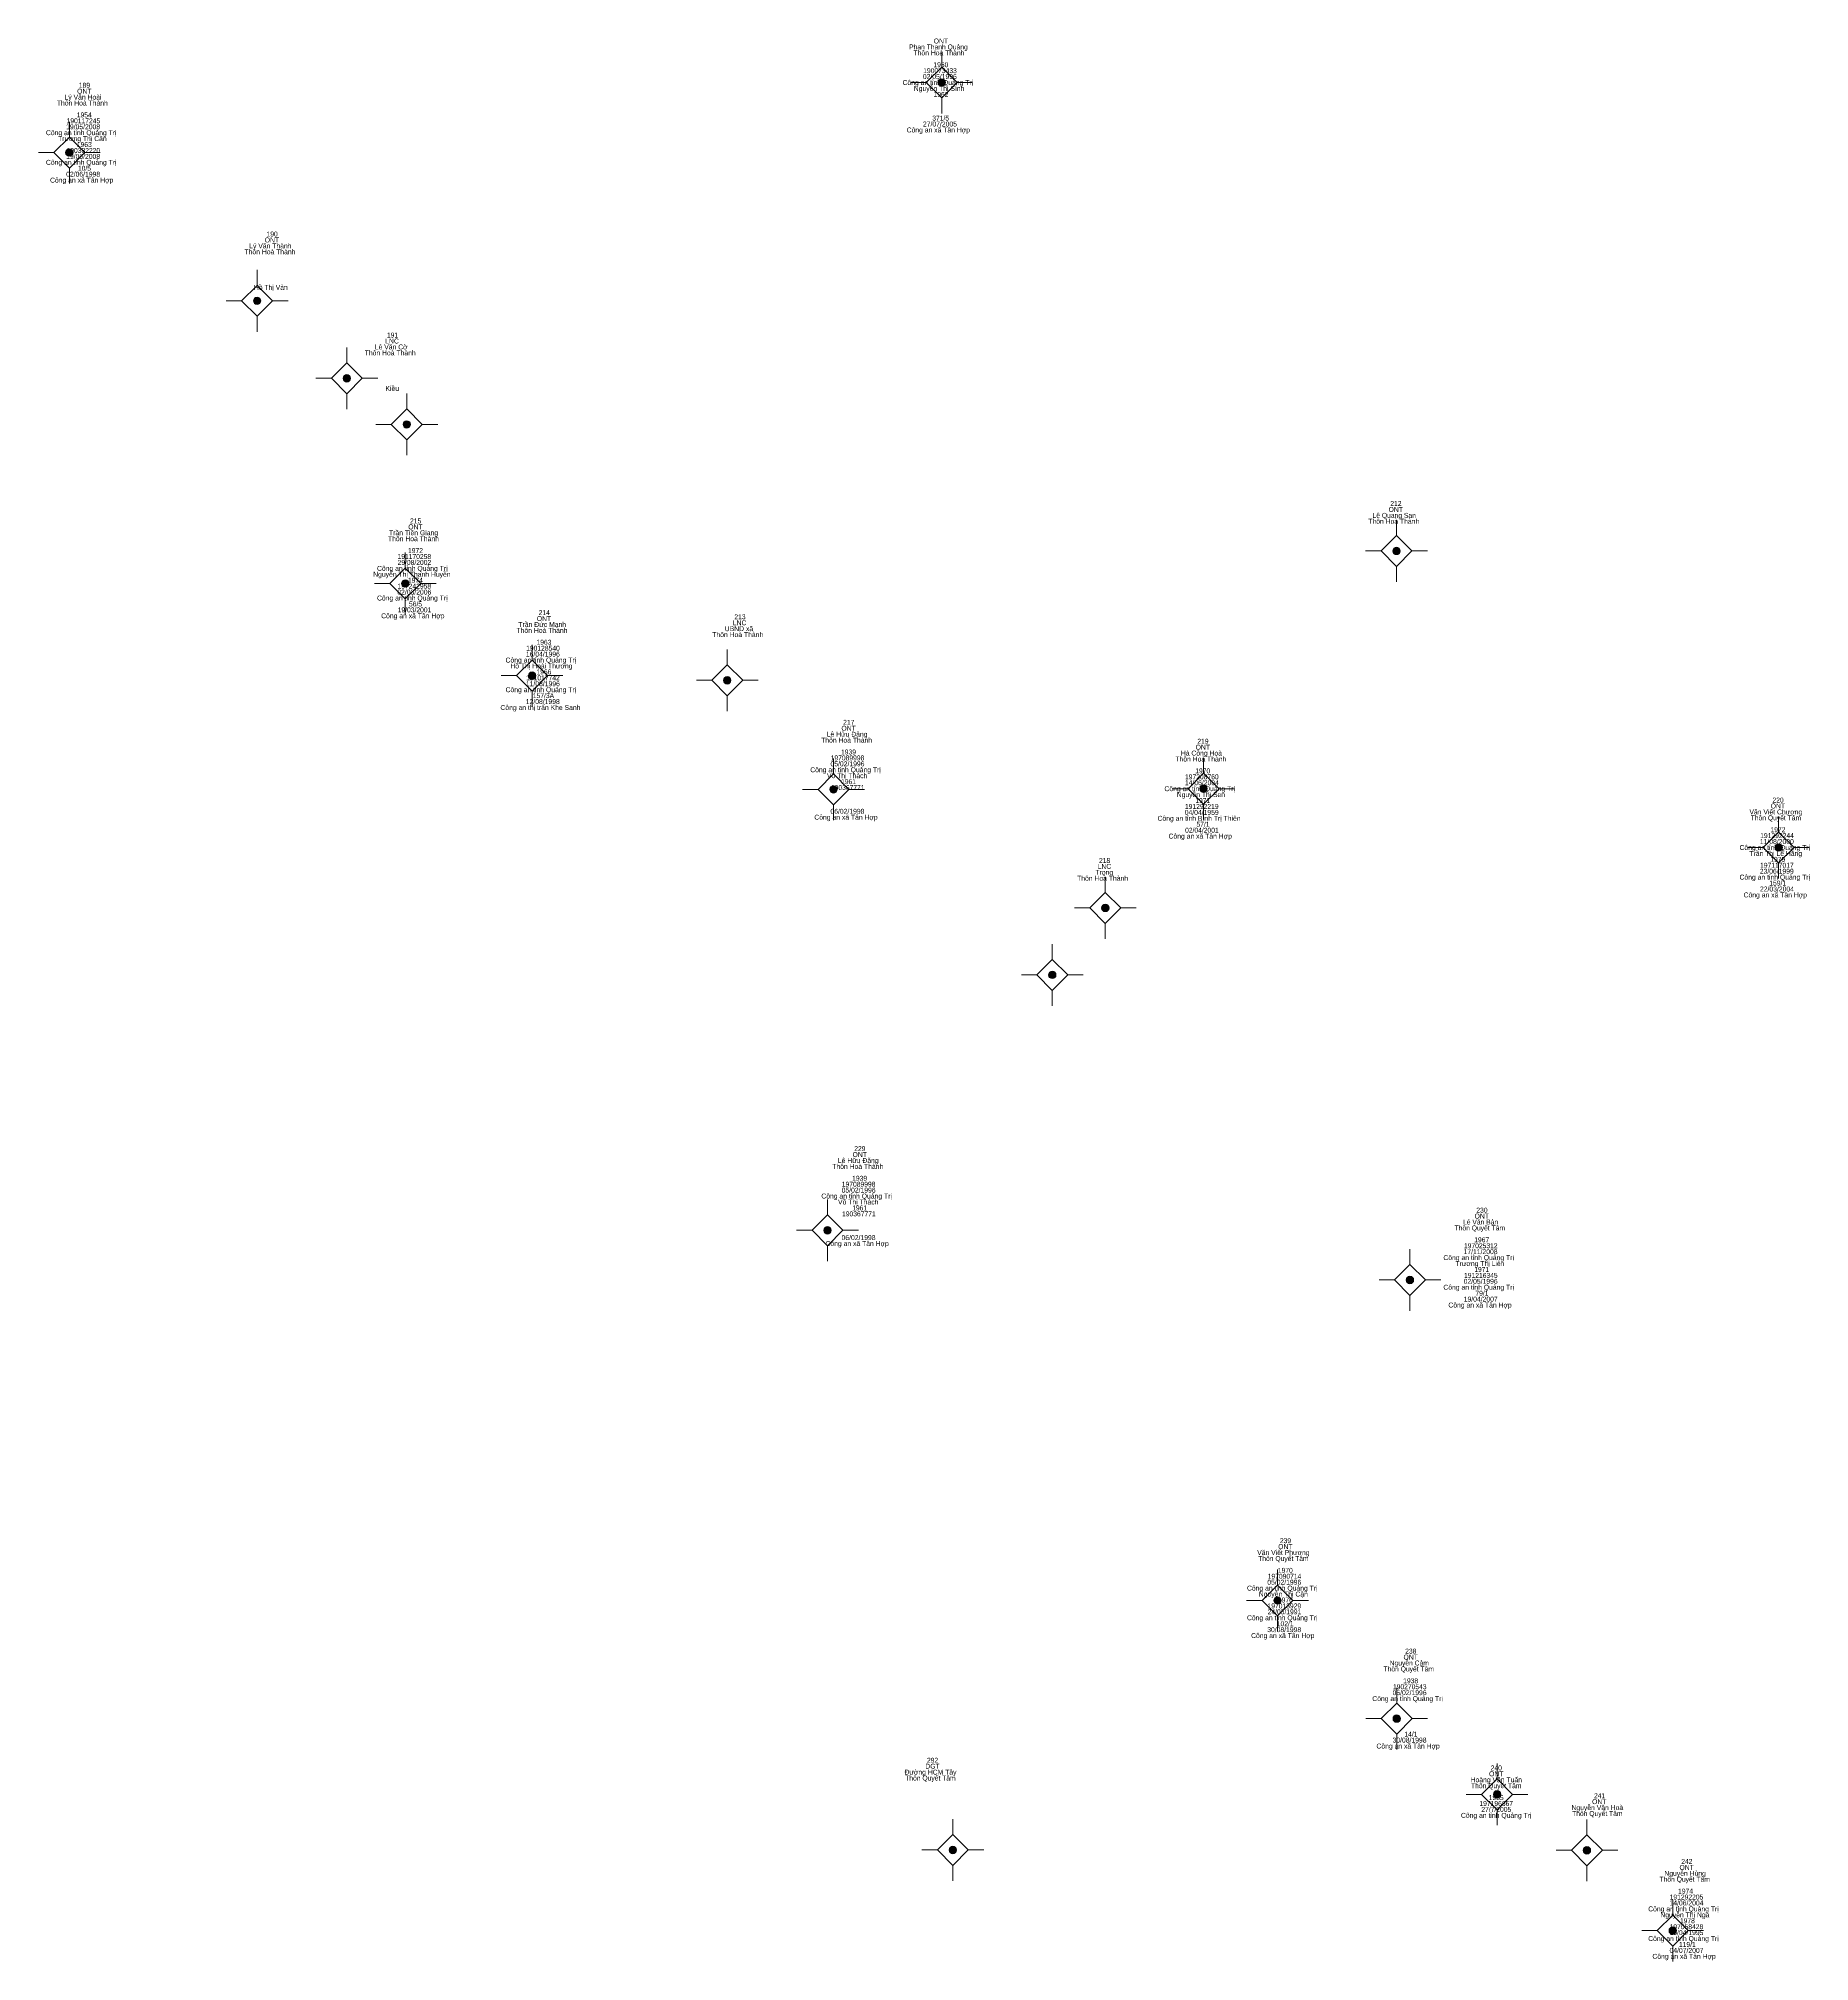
# Model space of a CAD drawing. Header units: metres. Extents: x 548344 to 551009, y 1840956 to 1844853.
# Drawn here: x 550427.2 to 550570.5, y 1841330.4 to 1841486 of the extents above; entities that cross this region are included whole.
import ezdxf
from ezdxf.enums import TextEntityAlignment as Align

# ---------------------------------------------------------------- set-up
doc = ezdxf.new("R2010")
doc.units = ezdxf.units.M
doc.header["$LTSCALE"] = 0.16
doc.layers.add('11', color=7, linetype='Continuous', lineweight=13)
doc.layers.add('15', color=7, linetype='Continuous')

msp = doc.modelspace()

# ---------------------------------------------------------------- hatches: boundary and pattern name
at = {"layer": '11'}
for points in [[(550500.5595, 1841482.46, 1), (550499.9595, 1841482.46, 1)], [(550429.9795, 1841476.79, 1), (550429.3795, 1841476.79, 1)], [(550445.1695, 1841464.79, 1), (550444.5695, 1841464.79, 1)], [(550452.4295, 1841458.52, 1), (550451.8295, 1841458.52, 1)], [(550457.2795, 1841454.79, 1), (550456.6795, 1841454.79, 1)], [(550537.3595, 1841444.55, 1), (550536.7595, 1841444.55, 1)], [(550457.1595, 1841441.92, 1), (550456.5595, 1841441.92, 1)], [(550467.4195, 1841434.46, 1), (550466.8195, 1841434.46, 1)], [(550483.2095, 1841434.08, 1), (550482.6095, 1841434.08, 1)], [(550521.7495, 1841425.31, 1), (550521.1495, 1841425.31, 1)], [(550491.8095, 1841425.25, 1), (550491.2095, 1841425.25, 1)], [(550568.2795, 1841420.55, 1), (550567.6795, 1841420.55, 1)], [(550513.7995, 1841415.66, 1), (550513.1995, 1841415.66, 1)], [(550509.5095, 1841410.24, 1), (550508.9095, 1841410.24, 1)], [(550491.3195, 1841389.57, 1), (550490.7195, 1841389.57, 1)], [(550538.4495, 1841385.55, 1), (550537.8495, 1841385.55, 1)], [(550527.7295, 1841359.61, 1), (550527.1295, 1841359.61, 1)], [(550537.3795, 1841350.05, 1), (550536.7795, 1841350.05, 1)], [(550545.4995, 1841343.92, 1), (550544.8995, 1841343.92, 1)], [(550501.4595, 1841339.42, 1), (550500.8595, 1841339.42, 1)], [(550552.7695, 1841339.39, 1), (550552.1695, 1841339.39, 1)], [(550559.7095, 1841332.89, 1), (550559.1095, 1841332.89, 1)]]:
    msp.add_hatch(color=256, dxfattribs=at).paths.add_polyline_path(points)

# ---------------------------------------------------------------- linework, layer by layer
for p, q in [((550500.26, 1841484.96), (550500.26, 1841483.71)), ((550499.01, 1841482.46), (550497.76, 1841482.46)), ((550502.76, 1841482.46), (550501.51, 1841482.46)), ((550500.26, 1841481.21), (550500.26, 1841479.96)), ((550429.68, 1841479.29), (550429.68, 1841478.04)), ((550428.43, 1841476.79), (550427.18, 1841476.79)), ((550429.68, 1841475.54), (550429.68, 1841474.29)), ((550432.18, 1841476.79), (550430.93, 1841476.79)), ((550444.87, 1841467.29), (550444.87, 1841466.04)), ((550443.62, 1841464.79), (550442.37, 1841464.79)), ((550447.37, 1841464.79), (550446.12, 1841464.79)), ((550444.87, 1841463.54), (550444.87, 1841462.29)), ((550452.13, 1841461.02), (550452.13, 1841459.77)), ((550450.88, 1841458.52), (550449.63, 1841458.52)), ((550454.63, 1841458.52), (550453.38, 1841458.52)), ((550452.13, 1841457.27), (550452.13, 1841456.02)), ((550456.98, 1841457.29), (550456.98, 1841456.04)), ((550455.73, 1841454.79), (550454.48, 1841454.79)), ((550459.48, 1841454.79), (550458.23, 1841454.79)), ((550456.98, 1841453.54), (550456.98, 1841452.29)), ((550537.06, 1841447.05), (550537.06, 1841445.8)), ((550456.86, 1841444.42), (550456.86, 1841443.17)), ((550535.81, 1841444.55), (550534.56, 1841444.55)), ((550539.56, 1841444.55), (550538.31, 1841444.55)), ((550537.06, 1841443.3), (550537.06, 1841442.05)), ((550455.61, 1841441.92), (550454.36, 1841441.92)), ((550459.36, 1841441.92), (550458.11, 1841441.92)), ((550456.86, 1841440.67), (550456.86, 1841439.42)), ((550467.12, 1841436.96), (550467.12, 1841435.71)), ((550482.91, 1841436.58), (550482.91, 1841435.33)), ((550465.87, 1841434.46), (550464.62, 1841434.46)), ((550469.62, 1841434.46), (550468.37, 1841434.46)), ((550481.66, 1841434.08), (550480.41, 1841434.08)), ((550485.41, 1841434.08), (550484.16, 1841434.08)), ((550467.12, 1841433.21), (550467.12, 1841431.96)), ((550482.91, 1841432.83), (550482.91, 1841431.58)), ((550491.51, 1841427.75), (550491.51, 1841426.5)), ((550521.45, 1841427.81), (550521.45, 1841426.56)), ((550490.26, 1841425.25), (550489.01, 1841425.25)), ((550494.01, 1841425.25), (550492.76, 1841425.25)), ((550520.2, 1841425.31), (550518.95, 1841425.31)), ((550521.45, 1841424.06), (550521.45, 1841422.81)), ((550523.95, 1841425.31), (550522.7, 1841425.31)), ((550491.51, 1841424), (550491.51, 1841422.75)), ((550567.98, 1841423.05), (550567.98, 1841421.8)), ((550566.73, 1841420.55), (550565.48, 1841420.55)), ((550570.48, 1841420.55), (550569.23, 1841420.55)), ((550513.5, 1841418.16), (550513.5, 1841416.91)), ((550567.98, 1841419.3), (550567.98, 1841418.05)), ((550512.25, 1841415.66), (550511, 1841415.66)), ((550516, 1841415.66), (550514.75, 1841415.66)), ((550513.5, 1841414.41), (550513.5, 1841413.16)), ((550509.21, 1841412.74), (550509.21, 1841411.49)), ((550507.96, 1841410.24), (550506.71, 1841410.24)), ((550511.71, 1841410.24), (550510.46, 1841410.24)), ((550509.21, 1841408.99), (550509.21, 1841407.74)), ((550491.02, 1841392.07), (550491.02, 1841390.82)), ((550489.77, 1841389.57), (550488.52, 1841389.57)), ((550491.02, 1841388.32), (550491.02, 1841387.07)), ((550493.52, 1841389.57), (550492.27, 1841389.57)), ((550538.15, 1841388.05), (550538.15, 1841386.8)), ((550536.9, 1841385.55), (550535.65, 1841385.55)), ((550540.65, 1841385.55), (550539.4, 1841385.55)), ((550538.15, 1841384.3), (550538.15, 1841383.05)), ((550527.43, 1841362.11), (550527.43, 1841360.86)), ((550526.18, 1841359.61), (550524.93, 1841359.61)), ((550529.93, 1841359.61), (550528.68, 1841359.61)), ((550527.43, 1841358.36), (550527.43, 1841357.11)), ((550537.08, 1841352.55), (550537.08, 1841351.3)), ((550535.83, 1841350.05), (550534.58, 1841350.05)), ((550539.58, 1841350.05), (550538.33, 1841350.05)), ((550537.08, 1841348.8), (550537.08, 1841347.55)), ((550545.2, 1841346.42), (550545.2, 1841345.17)), ((550543.95, 1841343.92), (550542.7, 1841343.92)), ((550547.7, 1841343.92), (550546.45, 1841343.92)), ((550501.16, 1841341.92), (550501.16, 1841340.67)), ((550545.2, 1841342.67), (550545.2, 1841341.42)), ((550552.47, 1841341.89), (550552.47, 1841340.64)), ((550499.91, 1841339.42), (550498.66, 1841339.42)), ((550503.66, 1841339.42), (550502.41, 1841339.42)), ((550551.22, 1841339.39), (550549.97, 1841339.39)), ((550554.97, 1841339.39), (550553.72, 1841339.39)), ((550501.16, 1841338.17), (550501.16, 1841336.92)), ((550552.47, 1841338.14), (550552.47, 1841336.89)), ((550559.41, 1841335.39), (550559.41, 1841334.14)), ((550558.16, 1841332.89), (550556.91, 1841332.89)), ((550561.91, 1841332.89), (550560.66, 1841332.89)), ((550559.41, 1841331.64), (550559.41, 1841330.39))]:
    msp.add_line(p, q, dxfattribs=at)
for points in [[(550500.26, 1841483.71), (550499.01, 1841482.46), (550500.26, 1841481.21), (550501.51, 1841482.46)], [(550429.68, 1841478.04), (550428.43, 1841476.79), (550429.68, 1841475.54), (550430.93, 1841476.79)], [(550444.87, 1841466.04), (550443.62, 1841464.79), (550444.87, 1841463.54), (550446.12, 1841464.79)], [(550452.13, 1841459.77), (550450.88, 1841458.52), (550452.13, 1841457.27), (550453.38, 1841458.52)], [(550456.98, 1841456.04), (550455.73, 1841454.79), (550456.98, 1841453.54), (550458.23, 1841454.79)], [(550537.06, 1841445.8), (550535.81, 1841444.55), (550537.06, 1841443.3), (550538.31, 1841444.55)], [(550456.86, 1841443.17), (550455.61, 1841441.92), (550456.86, 1841440.67), (550458.11, 1841441.92)], [(550467.12, 1841435.71), (550465.87, 1841434.46), (550467.12, 1841433.21), (550468.37, 1841434.46)], [(550482.91, 1841435.33), (550481.66, 1841434.08), (550482.91, 1841432.83), (550484.16, 1841434.08)], [(550491.51, 1841426.5), (550490.26, 1841425.25), (550491.51, 1841424), (550492.76, 1841425.25)], [(550521.45, 1841426.56), (550520.2, 1841425.31), (550521.45, 1841424.06), (550522.7, 1841425.31)], [(550567.98, 1841421.8), (550566.73, 1841420.55), (550567.98, 1841419.3), (550569.23, 1841420.55)], [(550513.5, 1841416.91), (550512.25, 1841415.66), (550513.5, 1841414.41), (550514.75, 1841415.66)], [(550509.21, 1841411.49), (550507.96, 1841410.24), (550509.21, 1841408.99), (550510.46, 1841410.24)], [(550491.02, 1841390.82), (550489.77, 1841389.57), (550491.02, 1841388.32), (550492.27, 1841389.57)], [(550538.15, 1841386.8), (550536.9, 1841385.55), (550538.15, 1841384.3), (550539.4, 1841385.55)], [(550527.43, 1841360.86), (550526.18, 1841359.61), (550527.43, 1841358.36), (550528.68, 1841359.61)], [(550537.08, 1841351.3), (550535.83, 1841350.05), (550537.08, 1841348.8), (550538.33, 1841350.05)], [(550545.2, 1841345.17), (550543.95, 1841343.92), (550545.2, 1841342.67), (550546.45, 1841343.92)], [(550501.16, 1841340.67), (550499.91, 1841339.42), (550501.16, 1841338.17), (550502.41, 1841339.42)], [(550552.47, 1841340.64), (550551.22, 1841339.39), (550552.47, 1841338.14), (550553.72, 1841339.39)], [(550559.41, 1841334.14), (550558.16, 1841332.89), (550559.41, 1841331.64), (550560.66, 1841332.89)]]:
    msp.add_lwpolyline(points, close=True, dxfattribs=at)
for centre in [(550500.2595, 1841482.46), (550429.6795, 1841476.79), (550444.8695, 1841464.79), (550452.1295, 1841458.52), (550456.9795, 1841454.79), (550537.0595, 1841444.55), (550456.8595, 1841441.92), (550467.1195, 1841434.46), (550482.9095, 1841434.08), (550521.4495, 1841425.31), (550491.5095, 1841425.25), (550567.9795, 1841420.55), (550513.4995, 1841415.66), (550509.2095, 1841410.24), (550491.0195, 1841389.57), (550538.1495, 1841385.55), (550527.4295, 1841359.61), (550537.0795, 1841350.05), (550545.1995, 1841343.92), (550501.1595, 1841339.42), (550552.4695, 1841339.39), (550559.4095, 1841332.89)]:
    msp.add_circle(centre, 0.3, dxfattribs=at)

# ---------------------------------------------------------------- texts
at = {"layer": '15'}
for s, width, p in [('Phan Thanh Quảng', 0.85, (550500, 1841485.14)), ('Thôn Hoà Thành', 0.9, (550500.04, 1841484.66)), ('ONT', 0.95, (550500.2, 1841485.62)), ('02/05/1996', 0.9, (550500.11, 1841482.74)), ('190073433', 0.85, (550500.125, 1841483.22)), ('1960', 0.85, (550500.195, 1841483.7)), ('ONT', 0.95, (550430.89, 1841481.56)), ('189', 0.85, (550430.9, 1841482.04)), ('Công an tỉnh Quảng Trị', 0.9, (550499.95, 1841482.26)), ('Nguyễn Thị Sính', 0.9, (550500.05, 1841481.78)), ('1962', 0.85, (550500.205, 1841481.3)), ('Thôn Hoà Thành', 0.9, (550430.73, 1841480.6)), ('Lý Văn Hoài', 0.9, (550430.785, 1841481.08)), ('1954', 0.85, (550430.885, 1841479.64)), ('Công an tỉnh Quảng Trị', 0.9, (550430.64, 1841478.2)), ('19/05/2008', 0.9, (550430.795, 1841478.68)), ('190117245', 0.85, (550430.815, 1841479.16)), ('Công an xã Tân Hợp', 0.9, (550499.99, 1841478.42)), ('27/07/2005', 0.9, (550500.12, 1841478.9)), ('371/5', 0.85, (550500.18, 1841479.38)), ('Trương Thị Cần', 0.9, (550430.735, 1841477.72)), ('190382220', 0.85, (550430.81, 1841476.76)), ('1963', 0.85, (550430.89, 1841477.24)), ('Công an tỉnh Quảng Trị', 0.9, (550430.64, 1841475.8)), ('19/05/2008', 0.9, (550430.795, 1841476.28)), ('10/5', 0.85, (550430.9, 1841475.32)), ('Công an xã Tân Hợp', 0.9, (550430.68, 1841474.36)), ('02/06/1998', 0.9, (550430.795, 1841474.84)), ('Lý Văn Thành', 0.9, (550445.945, 1841469.04)), ('ONT', 0.95, (550446.07, 1841469.52)), ('190', 0.85, (550446.085, 1841470)), ('Thôn Hoà Thành', 0.9, (550445.91, 1841468.56)), ('Hồ Thị Vản', 0.9, (550445.98, 1841465.68)), ('LNC', 0.95, (550455.79, 1841461.34)), ('191', 0.8, (550455.825, 1841461.82)), ('Thôn Hoà Thành', 0.9, (550455.64, 1841460.38)), ('Lê Văn Cờ', 0.9, (550455.72, 1841460.86)), ('Kiều', 0.9, (550455.805, 1841457.5)), ('Lê Quang San', 0.85, (550536.875, 1841447.23)), ('ONT', 0.95, (550537, 1841447.71)), ('212', 0.85, (550537.015, 1841448.19)), ('Trần Tiền Giang', 0.9, (550457.53, 1841445.82)), ('ONT', 0.95, (550457.68, 1841446.3)), ('215', 0.85, (550457.7, 1841446.78)), ('Thôn Hoà Thành', 0.9, (550536.84, 1841446.75)), ('Thôn Hoà Thành', 0.9, (550457.52, 1841445.34)), ('191170258', 0.85, (550457.59, 1841443.9)), ('1972', 0.85, (550457.685, 1841444.38)), ('Nguyễn Thị Thanh Huyền', 0.9, (550457.395, 1841442.46)), ('Công an tỉnh Quảng Trị', 0.9, (550457.43, 1841442.94)), ('29/08/2002', 0.85, (550457.595, 1841443.42)), ('02/03/2006', 0.9, (550457.59, 1841441.02)), ('197242958', 0.85, (550457.59, 1841441.5)), ('1974', 0.85, (550457.675, 1841441.98)), ('Công an tỉnh Quảng Trị', 0.9, (550457.43, 1841440.54)), ('19/03/2001', 0.85, (550457.605, 1841439.58)), ('56/5', 0.85, (550457.69, 1841440.06)), ('214', 0.85, (550468.105, 1841439.36)), ('Công an xã Tân Hợp', 0.9, (550457.47, 1841439.1)), ('Thôn Hoà Thành', 0.9, (550467.92, 1841437.92)), ('Trần Đức Mạnh', 0.95, (550467.94, 1841438.4)), ('ONT', 0.95, (550468.08, 1841438.88)), ('Thôn Hoà Thành', 0.9, (550483.76, 1841437.58)), ('UBND xã', 0.95, (550483.855, 1841438.06)), ('LNC', 0.95, (550483.91, 1841438.54)), ('213', 0.85, (550483.94, 1841439.02)), ('190128540', 0.85, (550468, 1841436.48)), ('1963', 0.85, (550468.08, 1841436.96)), ('Công an tỉnh Quảng Trị', 0.9, (550467.83, 1841435.52)), ('Hồ Thị Hoài Thương', 0.9, (550467.875, 1841435.04)), ('16/04/1996', 0.9, (550467.99, 1841436)), ('1966', 0.85, (550468.08, 1841434.56)), ('Công an tỉnh Quảng Trị', 0.9, (550467.83, 1841433.12)), ('11/08/1996', 0.9, (550467.99, 1841433.6)), ('191017742', 0.85, (550468, 1841434.08)), ('Công an thị trấn Khe Sanh', 0.9, (550467.795, 1841431.68)), ('12/08/1998', 0.9, (550467.985, 1841432.16)), ('157/3A', 0.85, (550468.04, 1841432.64)), ('ONT', 0.95, (550492.73, 1841430)), ('217', 0.9, (550492.745, 1841430.48)), ('Thôn Hoà Thành', 0.9, (550492.57, 1841429.04)), ('Lê Hữu Đăng', 0.9, (550492.61, 1841429.52)), ('ONT', 0.95, (550521.39, 1841428.47)), ('219', 0.85, (550521.4, 1841428.95)), ('05/02/1996', 0.9, (550492.64, 1841427.12)), ('197089998', 0.85, (550492.64, 1841427.6)), ('1939', 0.85, (550492.72, 1841428.08)), ('Thôn Hoà Thành', 0.9, (550521.23, 1841427.51)), ('Hà Công Hoà', 0.9, (550521.275, 1841427.99)), ('Công an tỉnh Quảng Trị', 0.9, (550492.48, 1841426.64)), ('Võ Thị Thách', 0.9, (550492.61, 1841426.16)), ('190367771', 0.85, (550492.66, 1841425.2)), ('1961', 0.8, (550492.725, 1841425.68)), ('14/06/2004', 0.9, (550521.315, 1841425.59)), ('197208760', 0.85, (550521.31, 1841426.07)), ('1970', 0.85, (550521.385, 1841426.55)), ('Công an tỉnh Quảng Trị', 0.9, (550521.14, 1841425.11)), ('Nguyễn Thị Sen', 0.85, (550521.235, 1841424.63)), ('191292219', 0.85, (550521.305, 1841423.67)), ('1971', 0.8, (550521.385, 1841424.15)), ('ONT', 0.95, (550567.92, 1841423.71)), ('220', 0.85, (550567.935, 1841424.19)), ('Công an xã Tân Hợp', 0.9, (550492.52, 1841422.8)), ('06/02/1998', 0.9, (550492.635, 1841423.28)), ('Công an tỉnh Bình Trị Thiên', 0.9, (550521.085, 1841422.71)), ('04/04/1959', 0.9, (550521.3, 1841423.19)), ('57/1', 0.85, (550521.405, 1841422.23)), ('Văn Viết Chương', 0.9, (550567.755, 1841423.23)), ('Thôn Quyết Tâm', 0.85, (550567.76, 1841422.75)), ('Công an xã Tân Hợp', 0.9, (550521.18, 1841421.27)), ('02/04/2001', 0.85, (550521.315, 1841421.75)), ('11/08/2000', 0.9, (550567.835, 1841420.83)), ('191292244', 0.85, (550567.85, 1841421.31)), ('1972', 0.85, (550567.925, 1841421.79)), ('218', 0.85, (550513.445, 1841419.3)), ('Công an tỉnh Quảng Trị', 0.9, (550567.67, 1841420.35)), ('Trần Thị Lê Hằng', 0.9, (550567.745, 1841419.87)), ('1979', 0.85, (550567.91, 1841419.39)), ('Thôn Hoà Thành', 0.9, (550513.28, 1841417.86)), ('Trọng', 0.9, (550513.415, 1841418.34)), ('LNC', 0.95, (550513.43, 1841418.82)), ('Công an tỉnh Quảng Trị', 0.9, (550567.67, 1841417.95)), ('23/06/1999', 0.9, (550567.83, 1841418.43)), ('197117017', 0.85, (550567.84, 1841418.91)), ('159/1', 0.85, (550567.905, 1841417.47)), ('Công an xã Tân Hợp', 0.9, (550567.71, 1841416.51)), ('22/03/2004', 0.9, (550567.845, 1841416.99)), ('229', 0.85, (550493.64, 1841395.98)), ('Thôn Hoà Thành', 0.9, (550493.47, 1841394.54)), ('Lê Hữu Đăng', 0.9, (550493.51, 1841395.02)), ('ONT', 0.95, (550493.63, 1841395.5)), ('05/02/1996', 0.9, (550493.54, 1841392.62)), ('197089998', 0.85, (550493.54, 1841393.1)), ('1939', 0.85, (550493.62, 1841393.58)), ('Công an tỉnh Quảng Trị', 0.9, (550493.38, 1841392.14)), ('Võ Thị Thách', 0.9, (550493.51, 1841391.66)), ('1961', 0.8, (550493.625, 1841391.18)), ('230', 0.85, (550543.975, 1841391)), ('190367771', 0.85, (550493.56, 1841390.7)), ('Thôn Quyết Tâm', 0.85, (550543.8, 1841389.56)), ('Lê Văn Bản', 0.85, (550543.865, 1841390.04)), ('ONT', 0.95, (550543.96, 1841390.52)), ('Công an xã Tân Hợp', 0.9, (550493.42, 1841388.3)), ('06/02/1998', 0.9, (550493.535, 1841388.78)), ('197025312', 0.85, (550543.88, 1841388.12)), ('1967', 0.85, (550543.955, 1841388.6)), ('Công an tỉnh Quảng Trị', 0.9, (550543.71, 1841387.16)), ('Trương Thị Liên', 0.9, (550543.815, 1841386.68)), ('17/11/2008', 0.9, (550543.865, 1841387.64)), ('Công an tỉnh Quảng Trị', 0.9, (550543.71, 1841384.76)), ('02/05/1996', 0.9, (550543.87, 1841385.24)), ('191216345', 0.85, (550543.885, 1841385.72)), ('1971', 0.8, (550543.955, 1841386.2)), (' Công an xã Tân Hợp', 0.9, (550543.745, 1841383.32)), ('19/04/2007', 0.9, (550543.875, 1841383.8)), ('79/1', 0.85, (550543.975, 1841384.28)), ('Văn Viết Phương', 0.9, (550527.91, 1841363.29)), ('ONT', 0.95, (550528.07, 1841363.77)), ('239', 0.85, (550528.08, 1841364.25)), ('Thôn Quyết Tâm', 0.85, (550527.91, 1841362.81)), ('197090714', 0.85, (550528, 1841361.37)), ('1970', 0.85, (550528.065, 1841361.85)), ('Công an tỉnh Quảng Trị', 0.9, (550527.82, 1841360.41)), ('Nguyễn Thị Cận', 0.9, (550527.905, 1841359.93)), ('05/02/1996', 0.9, (550527.98, 1841360.89)), ('24/05/1991', 0.85, (550527.995, 1841358.49)), ('197013929', 0.85, (550527.985, 1841358.97)), ('1976', 0.85, (550528.07, 1841359.45)), ('Công an tỉnh Quảng Trị', 0.9, (550527.82, 1841358.01)), ('30/08/1998', 0.9, (550527.975, 1841357.05)), ('102/1', 0.85, (550528.055, 1841357.53)), ('Công an xã Tân Hợp', 0.9, (550527.86, 1841356.57)), ('238', 0.85, (550538.215, 1841355.31)), ('Thôn Quyết Tâm', 0.85, (550538.05, 1841353.87)), ('Nguyễn Cảm', 0.85, (550538.095, 1841354.35)), ('ONT', 0.95, (550538.21, 1841354.83)), ('190270543', 0.85, (550538.135, 1841352.43)), ('1938', 0.85, (550538.205, 1841352.91)), ('Công an tỉnh Quảng Trị', 0.9, (550537.96, 1841351.47)), ('05/02/1996', 0.9, (550538.12, 1841351.95)), ('Công an xã Tân Hợp', 0.9, (550538, 1841347.63)), ('30/08/1998', 0.9, (550538.115, 1841348.11)), ('14/1', 0.85, (550538.225, 1841348.59)), ('DGT', 0.9, (550499.515, 1841346)), ('292', 0.85, (550499.525, 1841346.48)), ('240', 0.85, (550545.135, 1841345.86)), ('Đường HCM Tây', 0.9, (550499.355, 1841345.52)), ('Thôn Quyết Tâm', 0.85, (550499.35, 1841345.04)), ('Hoàng Văn Tuấn', 0.9, (550545.135, 1841344.9)), ('Thôn Quyết Tâm', 0.85, (550545.13, 1841344.42)), ('ONT', 0.95, (550545.13, 1841345.38)), ('197196667', 0.85, (550545.13, 1841342.98)), ('1985', 0.85, (550545.13, 1841343.46)), ('Nguyễn Văn Hoà', 0.9, (550553.31, 1841342.65)), ('ONT', 0.95, (550553.47, 1841343.13)), ('241', 0.8, (550553.495, 1841343.61)), ('Công an tỉnh Quảng Trị', 0.9, (550545.13, 1841342.02)), ('27/7/2005', 0.85, (550545.135, 1841342.5)), ('Thôn Quyết Tâm', 0.85, (550553.31, 1841342.17)), ('242', 0.85, (550560.555, 1841338.29)), ('Thôn Quyết Tâm', 0.85, (550560.38, 1841336.85)), ('Nguyễn Hùng', 0.9, (550560.415, 1841337.33)), ('ONT', 0.95, (550560.54, 1841337.81)), (' 14/06/2004', 0.9, (550560.45, 1841334.93)), (' 191292205', 0.85, (550560.45, 1841335.41)), ('1974 ', 0.85, (550560.525, 1841335.89)), (' Công an tỉnh Quảng Trị ', 0.9, (550560.28, 1841334.45)), ('Nguyễn Thị Nga', 0.9, (550560.395, 1841333.97)), (' 1978', 0.85, (550560.52, 1841333.49)), (' Công an tỉnh Quảng Trị ', 0.9, (550560.28, 1841332.05)), (' 19/04/1995', 0.9, (550560.445, 1841332.53)), (' 197058428', 0.85, (550560.445, 1841333.01)), ('Công an xã Tân Hợp', 0.9, (550560.33, 1841330.61)), (' 04/07/2007', 0.9, (550560.45, 1841331.09)), (' 119/1', 0.85, (550560.52, 1841331.57))]:
    msp.add_text(s, height=0.4, dxfattribs=dict(at, width=width)).set_placement(p, align=Align.CENTER)

doc.saveas('drawing.dxf')
